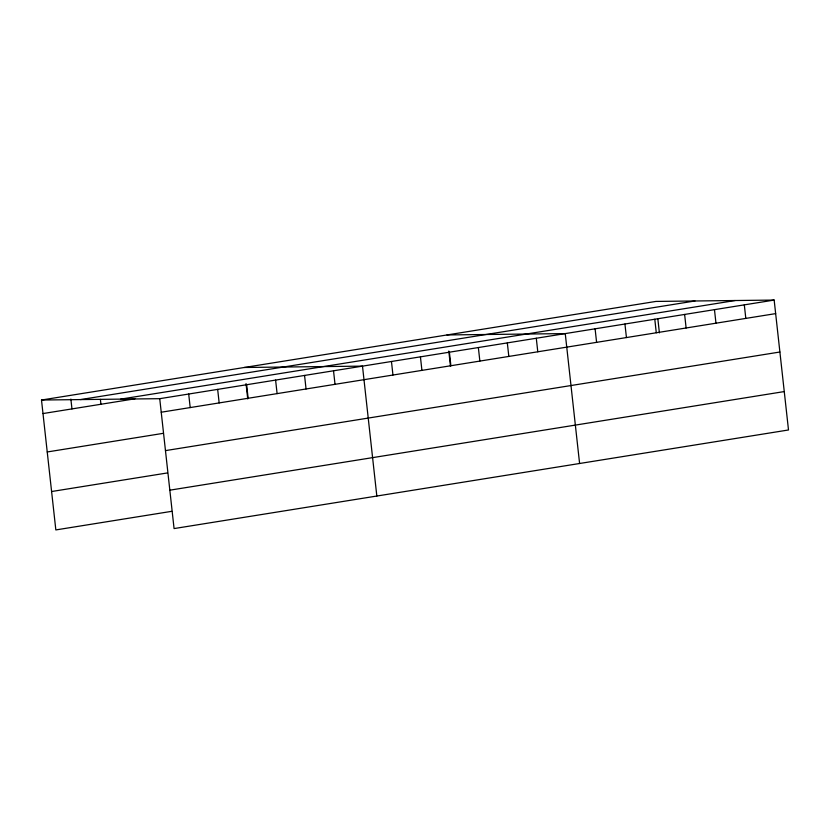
<?xml version="1.0" encoding="UTF-8"?>
<svg xmlns="http://www.w3.org/2000/svg" width="830" height="830" viewBox="0 0 830 830"><rect width="100%" height="100%" fill="white"/><g stroke="black" fill="none" stroke-linecap="round" stroke-linejoin="round"><path stroke-width="1.25" d="M41.5 400.029L655.928 301.425L774.162 300.076L788.5 429.971L174.072 528.575L159.734 398.68L41.5 400.029L55.838 529.924L171.706 511.332M80.52 399.583L694.938 300.979M120.713 399.126L735.141 300.522M42.994 413.558L134.927 398.805M159.734 398.68L774.162 300.076M161.228 412.22L775.656 313.615M47.237 451.966L163.095 433.364M165.471 450.617L779.889 352.013M51.605 491.526L167.463 472.934M169.839 490.177L784.257 391.573M447.017 334.947L565.251 333.598L579.599 463.503M244.259 367.483L362.492 366.134L376.83 496.039M744.313 304.859L745.807 318.398M714.474 309.652L715.968 323.192M684.626 314.446L686.12 327.985M657.848 318.803L659.394 332.882M654.787 319.228L656.281 332.768M624.938 324.022L626.432 337.561M595.1 328.815L596.594 342.344M536.284 338.246L537.788 351.785M507.327 342.894L508.821 356.433M478.36 347.542L479.854 361.081M449.393 352.19L450.887 365.729M448.802 351.049L450.493 366.404M420.426 356.838L421.92 370.377M391.459 361.486L392.953 375.025M333.525 370.792L335.019 384.321M304.558 375.44L306.052 388.969M275.601 380.088L277.096 393.617M246.635 384.736L248.129 398.265M246.033 383.585L247.734 398.94M217.668 389.384L219.162 402.924M188.701 394.032L190.195 407.572M100.378 399.344L100.928 404.262M70.872 399.064L71.961 408.91"/></g></svg>
